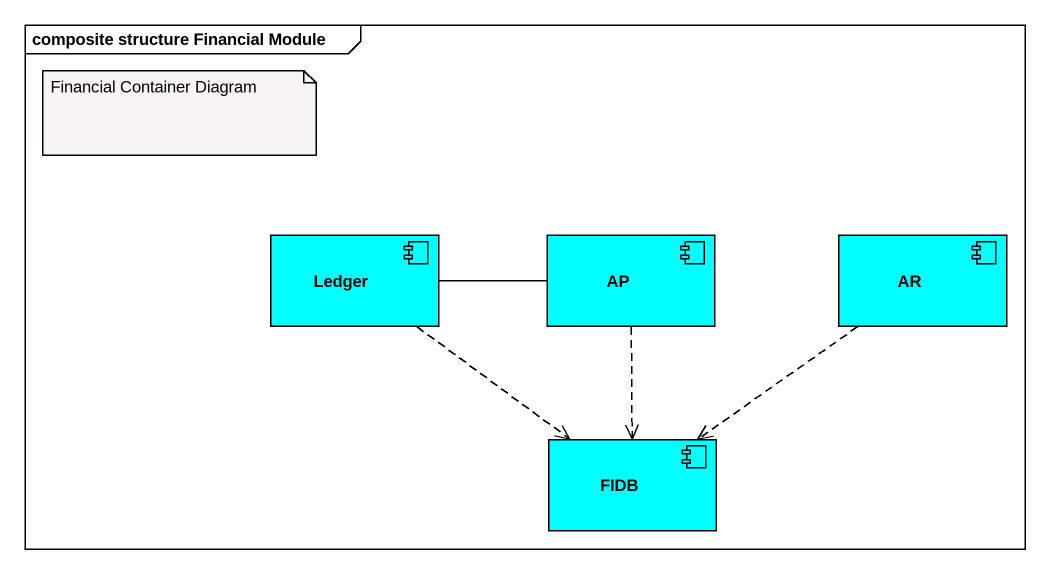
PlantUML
@startuml
mainframe composite structure Financial Module
component Ledger #00FFFF
component AP #00FFFF
component AR #00FFFF
component FIDB #00FFFF
Ledger -right- AP
Ledger ..> FIDB
AP ..> FIDB
AR ..> FIDB
note as N1
  Financial Container Diagram
end note
@enduml
